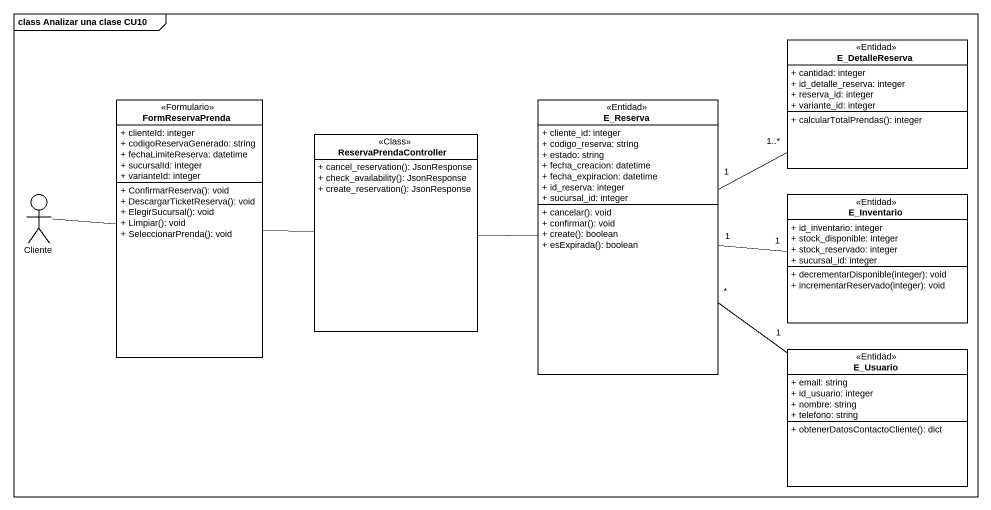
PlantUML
@startuml
mainframe class Analizar una clase CU10
allowmixing
hide circle
hide empty members
skinparam classAttributeIconSize 0
class E_DetalleReserva <<Entidad>> {
  + cantidad: integer
  + id_detalle_reserva: integer
  + reserva_id: integer
  + variante_id: integer
  + calcularTotalPrendas(): integer
}
class FormReservaPrenda <<Formulario>> {
  + clienteId: integer
  + codigoReservaGenerado: string
  + fechaLimiteReserva: datetime
  + sucursalId: integer
  + varianteId: integer
  + ConfirmarReserva(): void
  + DescargarTicketReserva(): void
  + ElegirSucursal(): void
  + Limpiar(): void
  + SeleccionarPrenda(): void
}
class E_Reserva <<Entidad>> {
  + cliente_id: integer
  + codigo_reserva: string
  + estado: string
  + fecha_creacion: datetime
  + fecha_expiracion: datetime
  + id_reserva: integer
  + sucursal_id: integer
  + cancelar(): void
  + confirmar(): void
  + create(): boolean
  + esExpirada(): boolean
}
class ReservaPrendaController <<Class>> {
  + cancel_reservation(): JsonResponse
  + check_availability(): JsonResponse
  + create_reservation(): JsonResponse
}
actor Cliente
class E_Inventario <<Entidad>> {
  + id_inventario: integer
  + stock_disponible: integer
  + stock_reservado: integer
  + sucursal_id: integer
  + decrementarDisponible(integer): void
  + incrementarReservado(integer): void
}
class E_Usuario <<Entidad>> {
  + email: string
  + id_usuario: integer
  + nombre: string
  + telefono: string
  + obtenerDatosContactoCliente(): dict
}
FormReservaPrenda -right- ReservaPrendaController
E_Reserva "1" -right- "1..*" E_DetalleReserva
E_Reserva "1" -right- "1" E_Inventario
E_Reserva "*" -- "1" E_Usuario
ReservaPrendaController -right- E_Reserva
Cliente -right- FormReservaPrenda
@enduml
